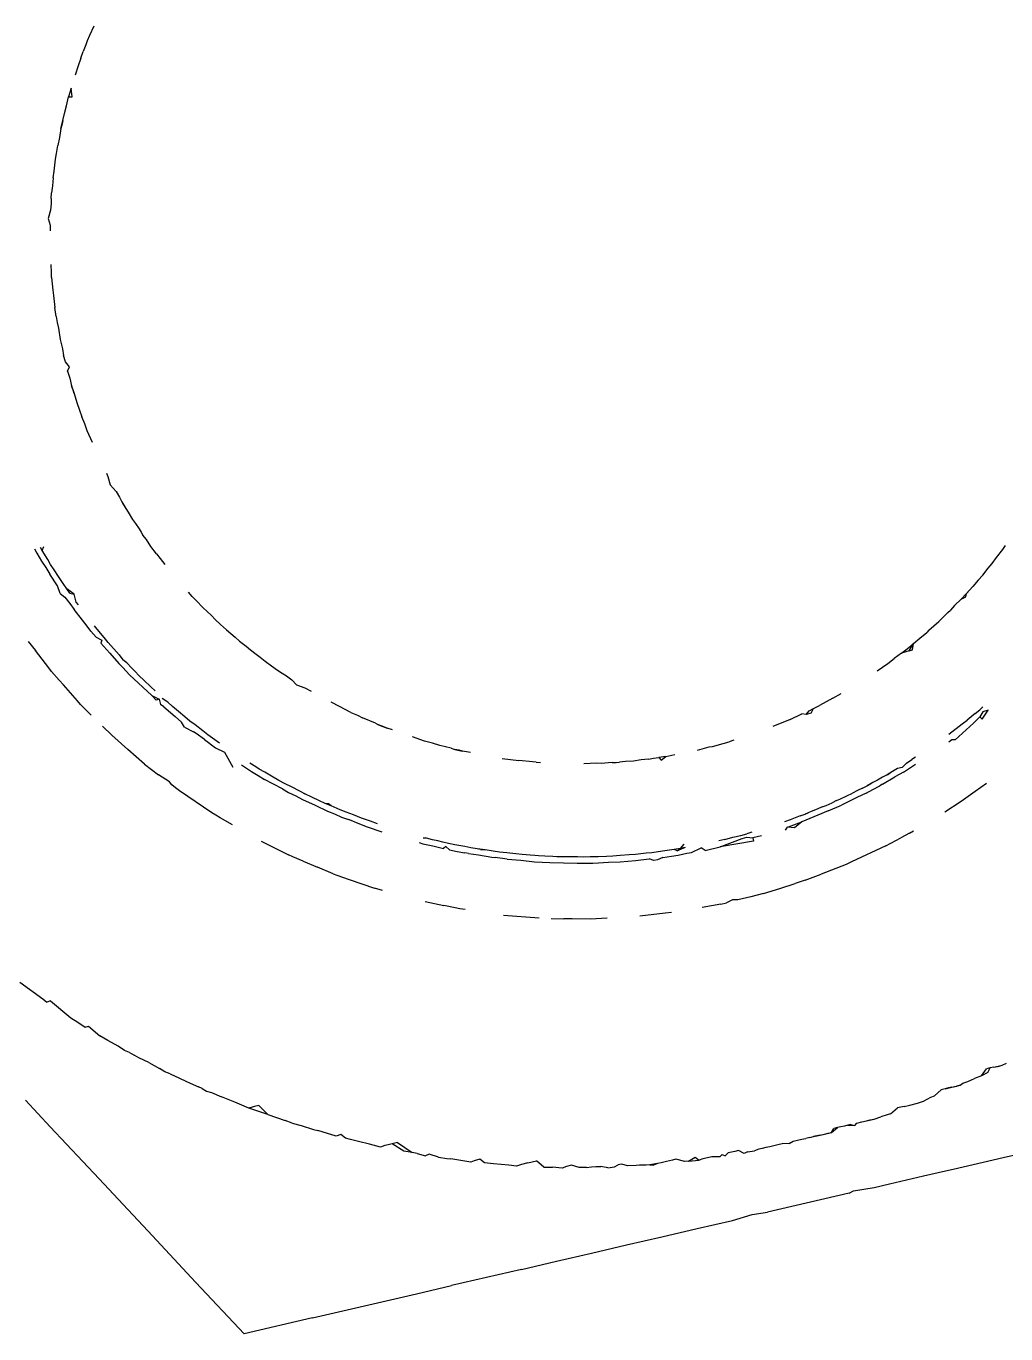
# Model space of a CAD drawing. Header units: millimetres. Extents: x 21 to 5427, y 20 to 4028.
# Drawn here: x 1450.94 to 1458.83, y 1669.46 to 1679.98 of the extents above; entities that cross this region are included whole.
import ezdxf

# ---------------------------------------------------------------- set-up
doc = ezdxf.new("R2010")
doc.units = ezdxf.units.MM

msp = doc.modelspace()

# ---------------------------------------------------------------- linework, layer by layer
for p, q in [((1451.486, 1679.982), (1451.451, 1679.908)), ((1451.451, 1679.908), (1451.434, 1679.863)), ((1451.383, 1679.725), (1451.401, 1679.779)), ((1451.421, 1679.831), (1451.401, 1679.779)), ((1451.434, 1679.863), (1451.421, 1679.831)), ((1451.383, 1679.725), (1451.36, 1679.663)), ((1451.36, 1679.663), (1451.337, 1679.589)), ((1451.305, 1679.484), (1451.283, 1679.413)), ((1451.311, 1679.412), (1451.305, 1679.484)), ((1451.266, 1679.342), (1451.283, 1679.413)), ((1451.283, 1679.413), (1451.311, 1679.412)), ((1451.236, 1679.223), (1451.249, 1679.278)), ((1451.249, 1679.278), (1451.266, 1679.342)), ((1451.222, 1679.158), (1451.209, 1679.086)), ((1451.222, 1679.158), (1451.236, 1679.223)), ((1451.231, 1679.196), (1451.222, 1679.158)), ((1451.236, 1679.223), (1451.231, 1679.196)), ((1451.209, 1679.086), (1451.196, 1679.022)), ((1451.178, 1678.911), (1451.187, 1678.956)), ((1451.187, 1678.956), (1451.196, 1679.022)), ((1451.168, 1678.816), (1451.178, 1678.911)), ((1451.159, 1678.762), (1451.154, 1678.698)), ((1451.159, 1678.762), (1451.168, 1678.816)), ((1451.144, 1678.595), (1451.147, 1678.64)), ((1451.154, 1678.698), (1451.147, 1678.64)), ((1451.142, 1678.553), (1451.138, 1678.501)), ((1451.144, 1678.595), (1451.142, 1678.553)), ((1451.138, 1678.501), (1451.119, 1678.433)), ((1451.119, 1678.433), (1451.134, 1678.379)), ((1451.134, 1678.379), (1451.135, 1678.335)), ((1451.145, 1677.999), (1451.142, 1678.063)), ((1451.146, 1677.96), (1451.145, 1677.999)), ((1451.146, 1677.96), (1451.152, 1677.908)), ((1451.152, 1677.908), (1451.156, 1677.856)), ((1451.156, 1677.856), (1451.163, 1677.815)), ((1451.163, 1677.815), (1451.172, 1677.718)), ((1451.183, 1677.644), (1451.172, 1677.718)), ((1451.183, 1677.644), (1451.191, 1677.596)), ((1451.191, 1677.596), (1451.201, 1677.55)), ((1451.201, 1677.55), (1451.216, 1677.46)), ((1451.216, 1677.46), (1451.233, 1677.384)), ((1451.233, 1677.384), (1451.243, 1677.332)), ((1451.258, 1677.28), (1451.243, 1677.332)), ((1451.29, 1677.241), (1451.258, 1677.28)), ((1451.275, 1677.205), (1451.29, 1677.241)), ((1451.275, 1677.205), (1451.292, 1677.148)), ((1451.292, 1677.148), (1451.308, 1677.087)), ((1451.319, 1677.052), (1451.308, 1677.087)), ((1451.308, 1677.087), (1451.327, 1677.025)), ((1451.327, 1677.025), (1451.319, 1677.052)), ((1451.327, 1677.025), (1451.35, 1676.954)), ((1451.35, 1676.954), (1451.372, 1676.892)), ((1451.372, 1676.892), (1451.39, 1676.838)), ((1451.413, 1676.782), (1451.39, 1676.838)), ((1451.433, 1676.726), (1451.413, 1676.782)), ((1451.475, 1676.631), (1451.433, 1676.726)), ((1451.589, 1676.384), (1451.6, 1676.358)), ((1451.6, 1676.358), (1451.618, 1676.289)), ((1451.618, 1676.289), (1451.665, 1676.236)), ((1451.665, 1676.236), (1451.692, 1676.19)), ((1451.692, 1676.19), (1451.711, 1676.154)), ((1451.711, 1676.154), (1451.726, 1676.129)), ((1451.711, 1676.154), (1451.745, 1676.1)), ((1451.726, 1676.129), (1451.745, 1676.1)), ((1451.726, 1676.129), (1451.762, 1676.071)), ((1451.745, 1676.1), (1451.762, 1676.071)), ((1451.762, 1676.071), (1451.798, 1676.011)), ((1451.798, 1676.011), (1451.821, 1675.98)), ((1451.821, 1675.98), (1451.85, 1675.935)), ((1451.85, 1675.935), (1451.866, 1675.908)), ((1451.866, 1675.908), (1451.881, 1675.886)), ((1451.909, 1675.849), (1451.881, 1675.886)), ((1451.009, 1675.775), (1451.029, 1675.741)), ((1451.071, 1675.762), (1451.058, 1675.787)), ((1451.071, 1675.762), (1451.084, 1675.793)), ((1451.946, 1675.794), (1451.909, 1675.849)), ((1451.99, 1675.736), (1451.946, 1675.794)), ((1458.75, 1675.704), (1458.802, 1675.77)), ((1458.802, 1675.77), (1458.822, 1675.801)), ((1451.029, 1675.741), (1451.065, 1675.675)), ((1451.065, 1675.675), (1451.099, 1675.624)), ((1451.116, 1675.688), (1451.071, 1675.762)), ((1451.139, 1675.65), (1451.116, 1675.688)), ((1451.99, 1675.736), (1452.02, 1675.696)), ((1452.02, 1675.696), (1452.057, 1675.65)), ((1458.716, 1675.657), (1458.75, 1675.704)), ((1451.099, 1675.624), (1451.131, 1675.57)), ((1451.194, 1675.478), (1451.131, 1675.57)), ((1451.167, 1675.607), (1451.139, 1675.65)), ((1451.203, 1675.551), (1451.167, 1675.607)), ((1458.64, 1675.564), (1458.603, 1675.522)), ((1458.64, 1675.564), (1458.684, 1675.619)), ((1458.684, 1675.619), (1458.716, 1675.657)), ((1451.215, 1675.415), (1451.194, 1675.478)), ((1451.239, 1675.497), (1451.203, 1675.551)), ((1451.268, 1675.454), (1451.239, 1675.497)), ((1451.328, 1675.409), (1451.268, 1675.454)), ((1451.294, 1675.419), (1451.268, 1675.454)), ((1458.56, 1675.471), (1458.51, 1675.416)), ((1458.531, 1675.44), (1458.56, 1675.471)), ((1458.603, 1675.522), (1458.56, 1675.471)), ((1451.215, 1675.415), (1451.254, 1675.387)), ((1451.254, 1675.387), (1451.292, 1675.336)), ((1451.294, 1675.419), (1451.328, 1675.409)), ((1451.344, 1675.347), (1451.328, 1675.409)), ((1452.279, 1675.391), (1452.247, 1675.427)), ((1452.279, 1675.391), (1452.313, 1675.357)), ((1452.313, 1675.357), (1452.364, 1675.302)), ((1458.466, 1675.369), (1458.413, 1675.318)), ((1458.466, 1675.369), (1458.51, 1675.416)), ((1458.466, 1675.369), (1458.503, 1675.389)), ((1458.503, 1675.389), (1458.51, 1675.416)), ((1458.51, 1675.416), (1458.531, 1675.44)), ((1451.292, 1675.336), (1451.327, 1675.286)), ((1451.394, 1675.201), (1451.327, 1675.286)), ((1451.363, 1675.325), (1451.344, 1675.347)), ((1452.433, 1675.239), (1452.364, 1675.302)), ((1458.286, 1675.19), (1458.358, 1675.262)), ((1458.358, 1675.262), (1458.38, 1675.281)), ((1458.413, 1675.318), (1458.38, 1675.281)), ((1451.413, 1675.177), (1451.394, 1675.201)), ((1451.441, 1675.143), (1451.413, 1675.177)), ((1451.462, 1675.112), (1451.441, 1675.143)), ((1451.514, 1675.128), (1451.493, 1675.155)), ((1452.464, 1675.205), (1452.433, 1675.239)), ((1452.505, 1675.167), (1452.464, 1675.205)), ((1452.505, 1675.167), (1452.554, 1675.122)), ((1458.207, 1675.121), (1458.286, 1675.19)), ((1451.504, 1675.064), (1451.462, 1675.112)), ((1451.504, 1675.064), (1451.551, 1675.04)), ((1451.569, 1675.06), (1451.514, 1675.128)), ((1451.551, 1675.04), (1451.542, 1675.016)), ((1451.603, 1675.021), (1451.569, 1675.06)), ((1452.554, 1675.122), (1452.625, 1675.065)), ((1452.625, 1675.065), (1452.659, 1675.031)), ((1458.083, 1675.012), (1458.134, 1675.057)), ((1458.134, 1675.057), (1458.189, 1675.102)), ((1458.207, 1675.121), (1458.189, 1675.102)), ((1450.958, 1675.03), (1451.016, 1674.956)), ((1451.123, 1674.817), (1451.016, 1674.956)), ((1451.542, 1675.016), (1451.615, 1674.936)), ((1451.69, 1674.923), (1451.603, 1675.021)), ((1451.615, 1674.936), (1451.688, 1674.851)), ((1452.659, 1675.031), (1452.711, 1674.991)), ((1452.711, 1674.991), (1452.746, 1674.961)), ((1452.746, 1674.961), (1452.794, 1674.926)), ((1457.987, 1674.935), (1457.928, 1674.892)), ((1457.987, 1674.935), (1458.046, 1674.982)), ((1458.048, 1674.955), (1457.987, 1674.935)), ((1458.046, 1674.982), (1458.083, 1675.012)), ((1458.048, 1674.955), (1458.083, 1675.012)), ((1458.048, 1674.955), (1458.075, 1674.961)), ((1458.075, 1674.961), (1458.083, 1675.012)), ((1451.688, 1674.851), (1451.72, 1674.821)), ((1451.69, 1674.923), (1451.721, 1674.882)), ((1451.753, 1674.856), (1451.721, 1674.882)), ((1451.793, 1674.815), (1451.753, 1674.856)), ((1452.794, 1674.926), (1452.824, 1674.904)), ((1452.824, 1674.904), (1452.865, 1674.87)), ((1452.865, 1674.87), (1452.917, 1674.834)), ((1452.917, 1674.834), (1452.965, 1674.799)), ((1457.791, 1674.792), (1457.876, 1674.852)), ((1457.876, 1674.852), (1457.928, 1674.892)), ((1451.147, 1674.787), (1451.123, 1674.817)), ((1451.208, 1674.717), (1451.147, 1674.787)), ((1451.72, 1674.821), (1451.774, 1674.761)), ((1451.774, 1674.761), (1451.953, 1674.595)), ((1451.816, 1674.791), (1451.793, 1674.815)), ((1451.852, 1674.754), (1451.816, 1674.791)), ((1451.888, 1674.719), (1451.852, 1674.754)), ((1451.946, 1674.663), (1451.888, 1674.719)), ((1452.965, 1674.799), (1453.003, 1674.773)), ((1453.003, 1674.773), (1453.037, 1674.752)), ((1453.037, 1674.752), (1453.081, 1674.721)), ((1453.118, 1674.679), (1453.081, 1674.721)), ((1451.208, 1674.717), (1451.241, 1674.68)), ((1451.354, 1674.552), (1451.241, 1674.68)), ((1451.979, 1674.633), (1451.946, 1674.663)), ((1453.118, 1674.679), (1453.185, 1674.656)), ((1453.185, 1674.656), (1453.235, 1674.628)), ((1451.38, 1674.522), (1451.354, 1674.552)), ((1451.439, 1674.464), (1451.38, 1674.522)), ((1451.987, 1674.558), (1451.953, 1674.595)), ((1451.953, 1674.595), (1452.012, 1674.564)), ((1452.012, 1674.564), (1451.987, 1674.558)), ((1452.012, 1674.564), (1452.024, 1674.523)), ((1452.049, 1674.502), (1452.024, 1674.523)), ((1452.081, 1674.54), (1452.037, 1674.57)), ((1452.12, 1674.506), (1452.081, 1674.54)), ((1453.463, 1674.505), (1453.397, 1674.54)), ((1457.277, 1674.491), (1457.326, 1674.514)), ((1457.434, 1674.572), (1457.326, 1674.514)), ((1457.434, 1674.572), (1457.501, 1674.61)), ((1451.466, 1674.437), (1451.439, 1674.464)), ((1452.049, 1674.502), (1452.141, 1674.426)), ((1452.167, 1674.466), (1452.12, 1674.506)), ((1452.141, 1674.426), (1452.191, 1674.38)), ((1452.22, 1674.422), (1452.167, 1674.466)), ((1452.26, 1674.389), (1452.22, 1674.422)), ((1453.554, 1674.458), (1453.463, 1674.505)), ((1453.554, 1674.458), (1453.607, 1674.435)), ((1453.607, 1674.435), (1453.649, 1674.414)), ((1453.754, 1674.371), (1453.649, 1674.414)), ((1457.09, 1674.402), (1456.951, 1674.344)), ((1457.09, 1674.402), (1457.184, 1674.446)), ((1457.218, 1674.442), (1457.184, 1674.446)), ((1457.218, 1674.442), (1457.242, 1674.472)), ((1457.26, 1674.452), (1457.218, 1674.442)), ((1457.242, 1674.472), (1457.277, 1674.491)), ((1457.26, 1674.452), (1457.277, 1674.491)), ((1458.58, 1674.45), (1458.515, 1674.397)), ((1458.565, 1674.373), (1458.617, 1674.423)), ((1458.58, 1674.45), (1458.617, 1674.48)), ((1458.617, 1674.48), (1458.641, 1674.502)), ((1458.64, 1674.464), (1458.617, 1674.423)), ((1458.617, 1674.423), (1458.636, 1674.404)), ((1458.636, 1674.404), (1458.685, 1674.475)), ((1458.685, 1674.475), (1458.64, 1674.464)), ((1451.63, 1674.274), (1451.556, 1674.347)), ((1452.217, 1674.339), (1452.191, 1674.38)), ((1452.217, 1674.339), (1452.289, 1674.303)), ((1452.302, 1674.357), (1452.26, 1674.389)), ((1452.31, 1674.288), (1452.289, 1674.303)), ((1452.364, 1674.309), (1452.302, 1674.357)), ((1452.405, 1674.278), (1452.364, 1674.309)), ((1453.754, 1674.371), (1453.777, 1674.359)), ((1453.777, 1674.359), (1453.846, 1674.332)), ((1453.82, 1674.343), (1453.777, 1674.359)), ((1453.846, 1674.332), (1453.82, 1674.343)), ((1453.889, 1674.317), (1453.846, 1674.332)), ((1458.368, 1674.283), (1458.475, 1674.365)), ((1458.418, 1674.238), (1458.565, 1674.373)), ((1458.475, 1674.365), (1458.515, 1674.397)), ((1451.63, 1674.274), (1451.76, 1674.16)), ((1452.378, 1674.239), (1452.31, 1674.288)), ((1452.378, 1674.239), (1452.466, 1674.172)), ((1452.499, 1674.21), (1452.405, 1674.278)), ((1454.147, 1674.228), (1454.051, 1674.261)), ((1454.211, 1674.211), (1454.147, 1674.228)), ((1454.272, 1674.192), (1454.211, 1674.211)), ((1454.363, 1674.171), (1454.272, 1674.192)), ((1456.465, 1674.184), (1456.552, 1674.209)), ((1456.552, 1674.209), (1456.598, 1674.221)), ((1456.638, 1674.234), (1456.598, 1674.221)), ((1458.391, 1674.238), (1458.366, 1674.22)), ((1458.418, 1674.238), (1458.391, 1674.238)), ((1451.895, 1674.041), (1451.76, 1674.16)), ((1452.466, 1674.172), (1452.538, 1674.139)), ((1452.538, 1674.139), (1452.604, 1674.018)), ((1454.363, 1674.171), (1454.391, 1674.161)), ((1454.391, 1674.161), (1454.454, 1674.147)), ((1454.427, 1674.154), (1454.391, 1674.161)), ((1454.454, 1674.147), (1454.427, 1674.154)), ((1454.519, 1674.135), (1454.454, 1674.147)), ((1454.772, 1674.088), (1454.907, 1674.071)), ((1455.951, 1674.082), (1455.991, 1674.089)), ((1455.991, 1674.089), (1456.033, 1674.094)), ((1456.089, 1674.103), (1456.033, 1674.094)), ((1456.033, 1674.094), (1456.053, 1674.073)), ((1456.053, 1674.073), (1456.089, 1674.103)), ((1456.089, 1674.103), (1456.161, 1674.119)), ((1456.345, 1674.154), (1456.439, 1674.18)), ((1456.439, 1674.18), (1456.465, 1674.184)), ((1458.099, 1674.097), (1458.07, 1674.078)), ((1451.895, 1674.041), (1452.006, 1673.957)), ((1452.675, 1674.035), (1452.754, 1673.982)), ((1452.79, 1674.02), (1452.741, 1674.05)), ((1452.754, 1673.982), (1452.809, 1673.951)), ((1452.818, 1674.002), (1452.79, 1674.02)), ((1452.862, 1673.976), (1452.818, 1674.002)), ((1455.016, 1674.061), (1454.907, 1674.071)), ((1455.045, 1674.057), (1455.016, 1674.061)), ((1455.045, 1674.057), (1455.082, 1674.055)), ((1455.532, 1674.049), (1455.429, 1674.045)), ((1455.568, 1674.048), (1455.532, 1674.049)), ((1455.658, 1674.055), (1455.568, 1674.048)), ((1455.658, 1674.055), (1455.691, 1674.055)), ((1455.691, 1674.055), (1455.718, 1674.057)), ((1455.764, 1674.063), (1455.718, 1674.057)), ((1455.829, 1674.067), (1455.764, 1674.063)), ((1455.89, 1674.076), (1455.829, 1674.067)), ((1455.951, 1674.082), (1455.89, 1674.076)), ((1457.915, 1673.982), (1457.87, 1673.956)), ((1457.915, 1673.982), (1457.892, 1673.97)), ((1457.955, 1674.007), (1457.915, 1673.982)), ((1457.992, 1674.015), (1457.955, 1674.007)), ((1458.027, 1674.05), (1457.992, 1674.015)), ((1458.002, 1673.976), (1458.1, 1674.041)), ((1458.027, 1674.05), (1458.07, 1674.078)), ((1452.096, 1673.9), (1452.006, 1673.957)), ((1452.113, 1673.874), (1452.096, 1673.9)), ((1452.809, 1673.951), (1452.861, 1673.919)), ((1453.005, 1673.842), (1452.861, 1673.919)), ((1452.916, 1673.946), (1452.862, 1673.976)), ((1452.976, 1673.911), (1452.916, 1673.946)), ((1453.021, 1673.887), (1452.976, 1673.911)), ((1453.082, 1673.856), (1453.021, 1673.887)), ((1457.755, 1673.893), (1457.71, 1673.868)), ((1457.71, 1673.868), (1457.733, 1673.881)), ((1457.755, 1673.893), (1457.733, 1673.881)), ((1457.794, 1673.914), (1457.755, 1673.893)), ((1457.833, 1673.936), (1457.794, 1673.914)), ((1457.834, 1673.88), (1457.811, 1673.866)), ((1457.87, 1673.956), (1457.833, 1673.936)), ((1457.834, 1673.88), (1457.933, 1673.939)), ((1457.87, 1673.956), (1457.892, 1673.97)), ((1458.002, 1673.976), (1457.933, 1673.939)), ((1458.67, 1673.887), (1458.58, 1673.822)), ((1452.144, 1673.85), (1452.113, 1673.874)), ((1452.175, 1673.827), (1452.144, 1673.85)), ((1452.436, 1673.651), (1452.175, 1673.827)), ((1453.005, 1673.842), (1453.054, 1673.813)), ((1453.054, 1673.813), (1453.111, 1673.786)), ((1453.138, 1673.826), (1453.082, 1673.856)), ((1453.111, 1673.786), (1453.166, 1673.757)), ((1453.161, 1673.815), (1453.138, 1673.826)), ((1453.184, 1673.804), (1453.138, 1673.826)), ((1453.161, 1673.815), (1453.184, 1673.804)), ((1453.24, 1673.777), (1453.184, 1673.804)), ((1453.303, 1673.747), (1453.24, 1673.777)), ((1457.49, 1673.76), (1457.547, 1673.786)), ((1457.547, 1673.786), (1457.593, 1673.809)), ((1457.628, 1673.773), (1457.572, 1673.746)), ((1457.632, 1673.829), (1457.593, 1673.809)), ((1457.701, 1673.807), (1457.628, 1673.773)), ((1457.672, 1673.849), (1457.632, 1673.829)), ((1457.672, 1673.849), (1457.71, 1673.868)), ((1457.701, 1673.807), (1457.755, 1673.838)), ((1457.755, 1673.838), (1457.811, 1673.866)), ((1458.542, 1673.794), (1458.467, 1673.74)), ((1458.58, 1673.822), (1458.542, 1673.794)), ((1453.166, 1673.757), (1453.267, 1673.712)), ((1453.267, 1673.712), (1453.366, 1673.664)), ((1453.349, 1673.726), (1453.303, 1673.747)), ((1453.396, 1673.707), (1453.349, 1673.726)), ((1453.376, 1673.723), (1453.349, 1673.726)), ((1453.396, 1673.707), (1453.376, 1673.723)), ((1453.47, 1673.674), (1453.396, 1673.707)), ((1453.517, 1673.655), (1453.47, 1673.674)), ((1457.307, 1673.68), (1457.26, 1673.66)), ((1457.349, 1673.697), (1457.307, 1673.68)), ((1457.395, 1673.666), (1457.312, 1673.63)), ((1457.349, 1673.697), (1457.381, 1673.71)), ((1457.381, 1673.71), (1457.428, 1673.731)), ((1457.395, 1673.666), (1457.503, 1673.711)), ((1457.464, 1673.748), (1457.428, 1673.731)), ((1457.464, 1673.748), (1457.49, 1673.76)), ((1457.572, 1673.746), (1457.503, 1673.711)), ((1458.467, 1673.74), (1458.334, 1673.656)), ((1452.468, 1673.63), (1452.436, 1673.651)), ((1452.502, 1673.61), (1452.468, 1673.63)), ((1452.603, 1673.552), (1452.502, 1673.61)), ((1453.366, 1673.664), (1453.423, 1673.642)), ((1453.423, 1673.642), (1453.48, 1673.616)), ((1453.48, 1673.616), (1453.536, 1673.597)), ((1453.575, 1673.633), (1453.517, 1673.655)), ((1453.584, 1673.578), (1453.536, 1673.597)), ((1453.64, 1673.608), (1453.575, 1673.633)), ((1453.584, 1673.578), (1453.686, 1673.538)), ((1453.688, 1673.59), (1453.64, 1673.608)), ((1453.714, 1673.582), (1453.688, 1673.59)), ((1453.769, 1673.562), (1453.714, 1673.582)), ((1457.089, 1673.594), (1457.044, 1673.578)), ((1457.171, 1673.625), (1457.089, 1673.594)), ((1457.097, 1673.545), (1457.185, 1673.577)), ((1457.185, 1673.577), (1457.124, 1673.528)), ((1457.171, 1673.625), (1457.212, 1673.64)), ((1457.312, 1673.63), (1457.185, 1673.577)), ((1457.26, 1673.66), (1457.212, 1673.64)), ((1457.212, 1673.64), (1457.236, 1673.65)), ((1457.26, 1673.66), (1457.236, 1673.65)), ((1453.686, 1673.538), (1453.804, 1673.497)), ((1456.63, 1673.453), (1456.692, 1673.468)), ((1456.692, 1673.468), (1456.742, 1673.482)), ((1456.781, 1673.494), (1456.742, 1673.482)), ((1456.859, 1673.465), (1456.789, 1673.45)), ((1457.054, 1673.511), (1457.069, 1673.534)), ((1457.069, 1673.534), (1457.097, 1673.545)), ((1457.124, 1673.528), (1457.069, 1673.534)), ((1458.05, 1673.487), (1457.981, 1673.449)), ((1458.05, 1673.487), (1458.084, 1673.506)), ((1452.832, 1673.423), (1453.054, 1673.313)), ((1454.104, 1673.41), (1454.135, 1673.401)), ((1454.135, 1673.401), (1454.215, 1673.383)), ((1454.163, 1673.445), (1454.136, 1673.445)), ((1454.213, 1673.433), (1454.163, 1673.445)), ((1454.256, 1673.424), (1454.213, 1673.433)), ((1454.215, 1673.383), (1454.301, 1673.363)), ((1454.295, 1673.415), (1454.256, 1673.424)), ((1454.341, 1673.404), (1454.295, 1673.415)), ((1454.32, 1673.38), (1454.301, 1673.363)), ((1454.32, 1673.38), (1454.35, 1673.351)), ((1454.391, 1673.393), (1454.341, 1673.404)), ((1454.35, 1673.351), (1454.411, 1673.34)), ((1454.471, 1673.379), (1454.391, 1673.393)), ((1454.52, 1673.369), (1454.471, 1673.379)), ((1454.571, 1673.36), (1454.52, 1673.369)), ((1454.599, 1673.356), (1454.571, 1673.36)), ((1454.636, 1673.351), (1454.571, 1673.36)), ((1454.599, 1673.356), (1454.636, 1673.351)), ((1454.701, 1673.341), (1454.636, 1673.351)), ((1456.157, 1673.354), (1456.082, 1673.344)), ((1456.207, 1673.362), (1456.157, 1673.354)), ((1456.181, 1673.345), (1456.157, 1673.354)), ((1456.246, 1673.37), (1456.181, 1673.345)), ((1456.181, 1673.345), (1456.207, 1673.362)), ((1456.207, 1673.362), (1456.237, 1673.399)), ((1456.246, 1673.37), (1456.207, 1673.362)), ((1456.296, 1673.33), (1456.375, 1673.368)), ((1456.405, 1673.348), (1456.375, 1673.368)), ((1456.405, 1673.348), (1456.526, 1673.375)), ((1456.565, 1673.436), (1456.515, 1673.424)), ((1456.526, 1673.375), (1456.704, 1673.442)), ((1456.794, 1673.423), (1456.526, 1673.375)), ((1456.565, 1673.436), (1456.63, 1673.453)), ((1456.704, 1673.442), (1456.742, 1673.454)), ((1456.742, 1673.454), (1456.789, 1673.45)), ((1456.789, 1673.45), (1456.794, 1673.423)), ((1457.86, 1673.383), (1457.585, 1673.255)), ((1457.86, 1673.383), (1457.94, 1673.427)), ((1457.94, 1673.427), (1457.981, 1673.449)), ((1453.088, 1673.296), (1453.054, 1673.313)), ((1453.172, 1673.26), (1453.088, 1673.296)), ((1453.172, 1673.26), (1453.287, 1673.212)), ((1454.411, 1673.34), (1454.472, 1673.327)), ((1454.502, 1673.322), (1454.472, 1673.327)), ((1454.502, 1673.322), (1454.581, 1673.311)), ((1454.581, 1673.311), (1454.689, 1673.292)), ((1454.689, 1673.292), (1454.717, 1673.291)), ((1454.751, 1673.334), (1454.701, 1673.341)), ((1454.813, 1673.276), (1454.717, 1673.291)), ((1454.81, 1673.328), (1454.751, 1673.334)), ((1454.882, 1673.319), (1454.81, 1673.328)), ((1454.813, 1673.276), (1454.923, 1673.268)), ((1454.933, 1673.314), (1454.882, 1673.319)), ((1454.923, 1673.268), (1455.032, 1673.256)), ((1454.998, 1673.31), (1454.933, 1673.314)), ((1455.035, 1673.307), (1454.998, 1673.31)), ((1455.032, 1673.256), (1455.095, 1673.254)), ((1455.064, 1673.304), (1455.035, 1673.307)), ((1455.115, 1673.301), (1455.064, 1673.304)), ((1455.095, 1673.254), (1455.157, 1673.249)), ((1455.18, 1673.299), (1455.115, 1673.301)), ((1455.157, 1673.249), (1455.267, 1673.248)), ((1455.212, 1673.297), (1455.18, 1673.299)), ((1455.246, 1673.296), (1455.212, 1673.297)), ((1455.298, 1673.295), (1455.246, 1673.296)), ((1455.267, 1673.248), (1455.377, 1673.244)), ((1455.379, 1673.295), (1455.298, 1673.295)), ((1455.377, 1673.244), (1455.439, 1673.246)), ((1455.429, 1673.294), (1455.379, 1673.295)), ((1455.48, 1673.295), (1455.429, 1673.294)), ((1455.439, 1673.246), (1455.502, 1673.245)), ((1455.545, 1673.297), (1455.48, 1673.295)), ((1455.502, 1673.245), (1455.547, 1673.248)), ((1455.612, 1673.299), (1455.545, 1673.297)), ((1455.547, 1673.248), (1455.629, 1673.253)), ((1455.663, 1673.302), (1455.612, 1673.299)), ((1455.629, 1673.253), (1455.722, 1673.255)), ((1455.721, 1673.306), (1455.663, 1673.302)), ((1455.794, 1673.311), (1455.721, 1673.306)), ((1455.722, 1673.255), (1455.784, 1673.262)), ((1455.784, 1673.262), (1455.846, 1673.265)), ((1455.845, 1673.315), (1455.794, 1673.311)), ((1455.931, 1673.325), (1455.845, 1673.315)), ((1455.846, 1673.265), (1455.955, 1673.279)), ((1455.976, 1673.329), (1455.931, 1673.325)), ((1455.993, 1673.265), (1455.955, 1673.279)), ((1456.027, 1673.336), (1455.976, 1673.329)), ((1456.022, 1673.271), (1455.993, 1673.265)), ((1456.065, 1673.29), (1456.022, 1673.271)), ((1456.082, 1673.344), (1456.027, 1673.336)), ((1456.065, 1673.29), (1456.136, 1673.302)), ((1456.136, 1673.302), (1456.188, 1673.309)), ((1456.188, 1673.309), (1456.258, 1673.326)), ((1456.258, 1673.326), (1456.296, 1673.33)), ((1457.585, 1673.255), (1457.54, 1673.235)), ((1453.413, 1673.159), (1453.287, 1673.212)), ((1453.413, 1673.159), (1453.443, 1673.149)), ((1453.443, 1673.149), (1453.542, 1673.114)), ((1457.211, 1673.107), (1457.298, 1673.14)), ((1457.298, 1673.14), (1457.34, 1673.157)), ((1457.54, 1673.235), (1457.34, 1673.157)), ((1453.542, 1673.114), (1453.746, 1673.043)), ((1453.809, 1673.026), (1453.746, 1673.043)), ((1456.875, 1673), (1457.008, 1673.042)), ((1457.008, 1673.042), (1457.131, 1673.081)), ((1457.211, 1673.107), (1457.131, 1673.081)), ((1454.153, 1672.935), (1454.302, 1672.904)), ((1456.627, 1672.95), (1456.577, 1672.926)), ((1456.668, 1672.949), (1456.627, 1672.95)), ((1456.774, 1672.975), (1456.668, 1672.949)), ((1456.875, 1673), (1456.774, 1672.975)), ((1454.394, 1672.885), (1454.302, 1672.904)), ((1454.431, 1672.877), (1454.394, 1672.885)), ((1454.475, 1672.871), (1454.431, 1672.877)), ((1454.782, 1672.827), (1455.071, 1672.804)), ((1456.085, 1672.841), (1455.88, 1672.818)), ((1456.134, 1672.847), (1456.085, 1672.841)), ((1456.533, 1672.916), (1456.382, 1672.888)), ((1456.533, 1672.916), (1456.577, 1672.926)), ((1455.168, 1672.799), (1455.27, 1672.798)), ((1455.336, 1672.797), (1455.27, 1672.798)), ((1455.484, 1672.795), (1455.336, 1672.797)), ((1455.618, 1672.802), (1455.484, 1672.795)), ((1450.891, 1672.288), (1451.075, 1672.154)), ((1451.075, 1672.154), (1451.108, 1672.126)), ((1451.137, 1672.136), (1451.108, 1672.126)), ((1451.137, 1672.136), (1451.302, 1672.001)), ((1451.302, 1672.001), (1451.358, 1671.966)), ((1451.358, 1671.966), (1451.416, 1671.924)), ((1451.416, 1671.924), (1451.443, 1671.934)), ((1451.443, 1671.934), (1451.535, 1671.856)), ((1451.6, 1671.818), (1451.535, 1671.856)), ((1451.681, 1671.773), (1451.6, 1671.818)), ((1451.733, 1671.737), (1451.681, 1671.773)), ((1451.773, 1671.72), (1451.733, 1671.737)), ((1451.773, 1671.72), (1451.811, 1671.7)), ((1451.848, 1671.679), (1451.811, 1671.7)), ((1451.928, 1671.639), (1451.848, 1671.679)), ((1451.928, 1671.639), (1452.015, 1671.593)), ((1452.059, 1671.565), (1452.015, 1671.593)), ((1452.101, 1671.55), (1452.059, 1671.565)), ((1458.629, 1671.533), (1458.67, 1671.589)), ((1458.701, 1671.596), (1458.67, 1671.589)), ((1458.682, 1671.559), (1458.701, 1671.596)), ((1458.729, 1671.602), (1458.701, 1671.596)), ((1458.729, 1671.602), (1458.797, 1671.618)), ((1458.729, 1671.602), (1458.771, 1671.612)), ((1458.771, 1671.612), (1458.797, 1671.618)), ((1458.797, 1671.618), (1458.83, 1671.635)), ((1452.101, 1671.55), (1452.177, 1671.515)), ((1452.177, 1671.515), (1452.228, 1671.49)), ((1452.228, 1671.49), (1452.262, 1671.474)), ((1452.262, 1671.474), (1452.329, 1671.444)), ((1458.39, 1671.441), (1458.458, 1671.457)), ((1458.458, 1671.457), (1458.431, 1671.45)), ((1458.458, 1671.457), (1458.48, 1671.475)), ((1458.48, 1671.475), (1458.52, 1671.487)), ((1458.52, 1671.487), (1458.55, 1671.502)), ((1458.55, 1671.502), (1458.575, 1671.512)), ((1458.629, 1671.533), (1458.575, 1671.512)), ((1458.682, 1671.559), (1458.629, 1671.533)), ((1452.359, 1671.431), (1452.329, 1671.444)), ((1452.359, 1671.431), (1452.393, 1671.41)), ((1452.393, 1671.41), (1452.433, 1671.4)), ((1452.433, 1671.4), (1452.513, 1671.365)), ((1452.62, 1671.321), (1452.513, 1671.365)), ((1458.163, 1671.328), (1458.221, 1671.362)), ((1458.221, 1671.362), (1458.253, 1671.373)), ((1458.253, 1671.373), (1458.305, 1671.421)), ((1458.337, 1671.428), (1458.305, 1671.421)), ((1458.337, 1671.428), (1458.39, 1671.441)), ((1458.365, 1671.435), (1458.337, 1671.428)), ((1458.365, 1671.435), (1458.431, 1671.45)), ((1458.39, 1671.441), (1458.365, 1671.435)), ((1458.39, 1671.441), (1458.431, 1671.45)), ((1450.937, 1671.336), (1451.136, 1671.123)), ((1452.735, 1671.272), (1452.62, 1671.321)), ((1452.78, 1671.287), (1452.735, 1671.272)), ((1452.886, 1671.222), (1452.735, 1671.272)), ((1452.814, 1671.295), (1452.78, 1671.287)), ((1452.814, 1671.295), (1452.886, 1671.222)), ((1457.898, 1671.228), (1457.954, 1671.275)), ((1457.982, 1671.281), (1457.954, 1671.275)), ((1458.008, 1671.287), (1457.982, 1671.281)), ((1458.008, 1671.287), (1458.053, 1671.298)), ((1458.053, 1671.298), (1458.114, 1671.312)), ((1458.114, 1671.312), (1458.163, 1671.328)), ((1452.886, 1671.222), (1453.027, 1671.174)), ((1453.082, 1671.151), (1453.027, 1671.174)), ((1453.082, 1671.151), (1453.156, 1671.132)), ((1457.579, 1671.142), (1457.554, 1671.136)), ((1457.579, 1671.142), (1457.61, 1671.132)), ((1457.61, 1671.132), (1457.626, 1671.152)), ((1457.626, 1671.152), (1457.668, 1671.162)), ((1457.668, 1671.162), (1457.704, 1671.171)), ((1457.704, 1671.171), (1457.767, 1671.185)), ((1457.704, 1671.171), (1457.734, 1671.178)), ((1457.734, 1671.178), (1457.767, 1671.185)), ((1457.767, 1671.185), (1457.82, 1671.202)), ((1457.87, 1671.218), (1457.82, 1671.202)), ((1457.898, 1671.228), (1457.87, 1671.218)), ((1451.136, 1671.123), (1451.529, 1670.703)), ((1453.156, 1671.132), (1453.254, 1671.102)), ((1453.254, 1671.102), (1453.288, 1671.092)), ((1453.436, 1671.046), (1453.288, 1671.092)), ((1453.474, 1671.06), (1453.436, 1671.046)), ((1453.512, 1671.032), (1453.474, 1671.06)), ((1457.248, 1671.037), (1457.216, 1671.029)), ((1457.248, 1671.037), (1457.278, 1671.044)), ((1457.278, 1671.044), (1457.332, 1671.056)), ((1457.306, 1671.05), (1457.278, 1671.044)), ((1457.306, 1671.05), (1457.367, 1671.064)), ((1457.332, 1671.056), (1457.306, 1671.05)), ((1457.332, 1671.056), (1457.367, 1671.064)), ((1457.367, 1671.064), (1457.422, 1671.077)), ((1457.367, 1671.064), (1457.395, 1671.071)), ((1457.395, 1671.071), (1457.422, 1671.077)), ((1457.422, 1671.077), (1457.471, 1671.116)), ((1457.422, 1671.077), (1457.441, 1671.109)), ((1457.471, 1671.116), (1457.441, 1671.109)), ((1457.499, 1671.123), (1457.471, 1671.116)), ((1457.527, 1671.129), (1457.499, 1671.123)), ((1457.554, 1671.136), (1457.527, 1671.129)), ((1457.554, 1671.136), (1457.61, 1671.132)), ((1453.553, 1671.021), (1453.512, 1671.032)), ((1453.615, 1671.005), (1453.553, 1671.021)), ((1453.704, 1670.984), (1453.615, 1671.005)), ((1453.793, 1670.959), (1453.704, 1670.984)), ((1453.828, 1670.972), (1453.793, 1670.959)), ((1453.855, 1670.978), (1453.828, 1670.972)), ((1453.888, 1670.986), (1453.855, 1670.978)), ((1453.929, 1670.995), (1453.888, 1670.986)), ((1453.981, 1670.926), (1453.888, 1670.986)), ((1453.929, 1670.995), (1454.048, 1670.915)), ((1456.675, 1670.931), (1456.646, 1670.925)), ((1456.721, 1670.909), (1456.675, 1670.931)), ((1456.748, 1670.92), (1456.803, 1670.93)), ((1456.838, 1670.942), (1456.803, 1670.93)), ((1456.865, 1670.948), (1456.838, 1670.942)), ((1456.895, 1670.955), (1456.865, 1670.948)), ((1456.926, 1670.962), (1456.895, 1670.955)), ((1456.958, 1670.969), (1456.926, 1670.962)), ((1456.992, 1670.977), (1456.958, 1670.969)), ((1457.026, 1670.985), (1456.992, 1670.977)), ((1457.081, 1670.989), (1457.026, 1670.985)), ((1457.081, 1670.989), (1457.114, 1671.006)), ((1457.114, 1671.006), (1457.149, 1671.014)), ((1457.149, 1671.014), (1457.183, 1671.022)), ((1457.183, 1671.022), (1457.216, 1671.029)), ((1454.048, 1670.915), (1453.981, 1670.926)), ((1454.089, 1670.907), (1454.048, 1670.915)), ((1454.089, 1670.907), (1454.155, 1670.89)), ((1454.186, 1670.902), (1454.155, 1670.89)), ((1454.261, 1670.878), (1454.186, 1670.902)), ((1454.261, 1670.878), (1454.328, 1670.868)), ((1454.328, 1670.868), (1454.359, 1670.864)), ((1454.52, 1670.839), (1454.359, 1670.864)), ((1454.547, 1670.85), (1454.52, 1670.839)), ((1454.594, 1670.861), (1454.547, 1670.85)), ((1454.631, 1670.832), (1454.594, 1670.861)), ((1454.702, 1670.824), (1454.631, 1670.832)), ((1454.825, 1670.815), (1454.702, 1670.824)), ((1454.979, 1670.832), (1454.928, 1670.82)), ((1454.979, 1670.832), (1455.049, 1670.848)), ((1455.109, 1670.799), (1455.049, 1670.848)), ((1455.732, 1670.823), (1455.706, 1670.817)), ((1455.785, 1670.808), (1455.732, 1670.823)), ((1456.023, 1670.826), (1455.96, 1670.816)), ((1456.023, 1670.826), (1455.991, 1670.814)), ((1456.053, 1670.833), (1456.023, 1670.826)), ((1456.094, 1670.843), (1456.053, 1670.833)), ((1456.143, 1670.854), (1456.094, 1670.843)), ((1456.171, 1670.861), (1456.143, 1670.854)), ((1456.242, 1670.843), (1456.171, 1670.861)), ((1456.272, 1670.847), (1456.242, 1670.843)), ((1456.272, 1670.847), (1456.326, 1670.877)), ((1456.272, 1670.847), (1456.357, 1670.853)), ((1456.326, 1670.877), (1456.357, 1670.853)), ((1456.388, 1670.865), (1456.357, 1670.853)), ((1456.425, 1670.873), (1456.388, 1670.865)), ((1456.459, 1670.881), (1456.425, 1670.873)), ((1456.524, 1670.881), (1456.459, 1670.881)), ((1456.524, 1670.881), (1456.542, 1670.901)), ((1456.542, 1670.901), (1456.567, 1670.889)), ((1456.567, 1670.889), (1456.592, 1670.912)), ((1456.619, 1670.918), (1456.592, 1670.912)), ((1456.646, 1670.925), (1456.619, 1670.918)), ((1456.748, 1670.92), (1456.721, 1670.909)), ((1458.402, 1670.782), (1458.804, 1670.876)), ((1458.804, 1670.876), (1458.911, 1670.901)), ((1454.887, 1670.806), (1454.825, 1670.815)), ((1454.928, 1670.82), (1454.887, 1670.806)), ((1455.109, 1670.799), (1455.178, 1670.797)), ((1455.255, 1670.79), (1455.178, 1670.797)), ((1455.289, 1670.803), (1455.255, 1670.79)), ((1455.331, 1670.813), (1455.289, 1670.803)), ((1455.393, 1670.794), (1455.331, 1670.813)), ((1455.452, 1670.794), (1455.393, 1670.794)), ((1455.452, 1670.794), (1455.491, 1670.801)), ((1455.491, 1670.801), (1455.525, 1670.804)), ((1455.525, 1670.804), (1455.566, 1670.804)), ((1455.623, 1670.793), (1455.566, 1670.804)), ((1455.623, 1670.793), (1455.676, 1670.8)), ((1455.676, 1670.8), (1455.706, 1670.817)), ((1455.851, 1670.81), (1455.785, 1670.808)), ((1455.879, 1670.815), (1455.851, 1670.81)), ((1455.932, 1670.815), (1455.879, 1670.815)), ((1455.96, 1670.816), (1455.932, 1670.815)), ((1455.96, 1670.816), (1455.991, 1670.814)), ((1457.89, 1670.663), (1458.164, 1670.727)), ((1458.164, 1670.727), (1458.34, 1670.768)), ((1458.34, 1670.768), (1458.402, 1670.782)), ((1451.529, 1670.703), (1451.723, 1670.496)), ((1457.6, 1670.607), (1457.766, 1670.635)), ((1457.766, 1670.635), (1457.89, 1670.663)), ((1457.566, 1670.588), (1456.909, 1670.435)), ((1457.566, 1670.588), (1457.6, 1670.607)), ((1451.723, 1670.496), (1451.92, 1670.285)), ((1456.625, 1670.369), (1456.784, 1670.418)), ((1456.784, 1670.418), (1456.909, 1670.435)), ((1456.057, 1670.237), (1456.341, 1670.303)), ((1456.341, 1670.303), (1456.625, 1670.369)), ((1452.308, 1669.87), (1451.92, 1670.285)), ((1455.774, 1670.172), (1456.057, 1670.237)), ((1455.209, 1670.04), (1455.491, 1670.106)), ((1455.491, 1670.106), (1455.774, 1670.172)), ((1454.928, 1669.975), (1455.209, 1670.04)), ((1454.928, 1669.975), (1454.365, 1669.844)), ((1452.308, 1669.87), (1452.695, 1669.456)), ((1453.804, 1669.714), (1454.084, 1669.779)), ((1454.084, 1669.779), (1454.365, 1669.844)), ((1453.525, 1669.649), (1453.804, 1669.714)), ((1453.247, 1669.584), (1452.695, 1669.456)), ((1453.247, 1669.584), (1453.525, 1669.649))]:
    msp.add_line(p, q)

doc.saveas('drawing.dxf')
